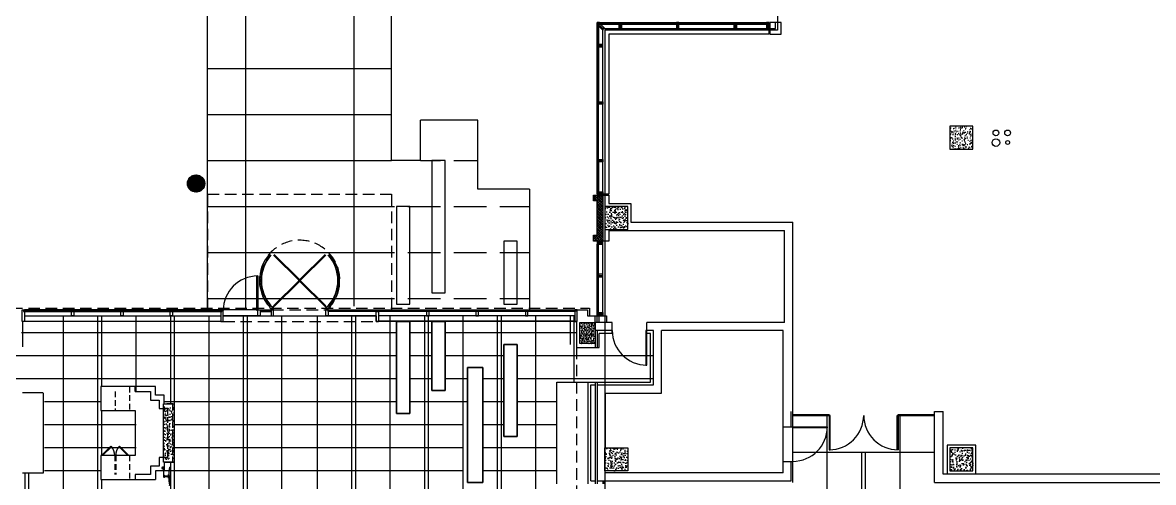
# Model space of a CAD drawing. Header units: inches. Extents: x -744 to 10613, y 1541 to 7685.
# Drawn here: x 5725 to 6904, y 5850 to 6330 of the extents above; entities that cross this region are included whole.
import ezdxf

# ---------------------------------------------------------------- set-up
doc = ezdxf.new("R2010")
doc.units = ezdxf.units.IN
doc.header["$LTSCALE"] = 96
doc.header["$MEASUREMENT"] = 0
doc.header["$PDSIZE"] = 1.5
doc.linetypes.add('HIDDEN', pattern=[0.375, 0.25, -0.125])
doc.linetypes.add('HIDDEN2', pattern=[0.1875, 0.125, -0.0625])
doc.layers.get('0').update_dxf_attribs({"linetype": 'CONTINUOUS'})
for name, color, linetype in [('0_sIDEWALK', 30, 'CONTINUOUS'), ('1', 3, 'CONTINUOUS'), ('A-0-Shade', 252, 'CONTINUOUS'), ('A-ADA BUTTONS', 1, 'CONTINUOUS'), ('A-Floor Pattern', 251, 'CONTINUOUS'), ('A-RM NAMES 96', 4, 'CONTINUOUS'), ('A-SEC DESK', 3, 'CONTINUOUS'), ('A-Shade', 254, 'CONTINUOUS'), ('A-TXT', 4, 'CONTINUOUS'), ('A_0_CONST', 11, 'CONTINUOUS'), ('A_0_CW_MTL', 3, 'CONTINUOUS'), ('A_1-8_COL', 7, 'CONTINUOUS'), ('A_1-8_COL_H', 6, 'CONTINUOUS'), ('A_1-8_CW_GLASS', 1, 'CONTINUOUS'), ('A_1-8_CW_GYP', 2, 'CONTINUOUS'), ('A_1-8_CW_MULL', 2, 'CONTINUOUS'), ('A_1-8_CW_SILL', 9, 'CONTINUOUS'), ('A_1-8_SLEEVE', 9, 'CONTINUOUS'), ('A_1_COL', 7, 'CONTINUOUS'), ('A_1_CW_GLASS', 1, 'CONTINUOUS'), ('A_1_CW_GYP', 2, 'CONTINUOUS'), ('A_1_CW_SLAB', 66, 'CONTINUOUS'), ('A_1_DR_PLN', 30, 'CONTINUOUS'), ('A_1_STOR_MULL', 2, 'CONTINUOUS'), ('A_1_WALL_IN', 2, 'CONTINUOUS'), ('A_2-FINE', 1, 'CONTINUOUS'), ('A_BSEBD HTR', 8, 'CONTINUOUS'), ('A_FURNITURE', 1, 'CONTINUOUS'), ('A_PLANTER', 3, 'CONTINUOUS'), ('COVERED WALK', 1, 'CONTINUOUS')]:
    doc.layers.add(name, color=color, linetype=linetype)

# ---------------------------------------------------------------- blocks, each defined once
blk = doc.blocks.new('MUL_1-8_EX2')
at = {"layer": 'A_0_CONST'}
blk.add_line((0, 0), (0, -6), dxfattribs=at)
at = {"layer": 'A_1-8_CW_MULL'}
blk.add_lwpolyline([(-1.25, -6), (-1.25, 0), (1.25, 0), (1.25, -0.5), (0.5, -0.5), (0.5, -1.5), (1.25, -1.5), (1.25, -6)], close=True, dxfattribs=at)
blk = doc.blocks.new('MUL_1-8_EX1')
at = {"layer": 'A_0_CONST'}
blk.add_line((0, 0), (0, -6), dxfattribs=at)
at = {"layer": 'A_1-8_CW_MULL'}
blk.add_lwpolyline([(0.5, -1.5), (1.25, -1.5), (1.25, -6), (-1.25, -6), (-1.25, -1.5), (-0.5, -1.5), (-0.5, -0.5), (-1.25, -0.5), (-1.25, 0), (1.25, 0), (1.25, -0.5), (0.5, -0.5)], close=True, dxfattribs=at)
blk = doc.blocks.new('MUL_1-8_EX4')
at = {"layer": 'A_0_CONST'}
blk.add_line((0, 0), (-6, -6), dxfattribs=at)
at = {"layer": 'A_1-8_CW_MULL'}
blk.add_lwpolyline([(0, 0), (-2.5, 0), (-2.5, -0.5), (-1.8, -0.5), (-1.8, -1.5), (-3.3, -1.5), (-7.8, -6), (-6, -6), (-6, -7.8), (-1.5, -3.3), (-1.5, -1.8), (-0.5, -1.8), (-0.5, -2.5), (0, -2.5)], close=True, dxfattribs=at)
blk = doc.blocks.new('COL_1-8_24X24')
at = {"layer": 'A_1-8_COL_H'}
h = blk.add_hatch(dxfattribs=at)
h.set_pattern_fill('AR-CONC,_I', color=256, style=2)
h.set_pattern_definition([(50, (-6180, -6718.462), (7.172602, -0.6275213), [0.75, -8.25]), (355, (-6180, -6718.462), (-1.3875133, 7.5219213), [0.6, -6.6]), (100.4514, (-6179.402, -6718.5144), (5.785094, 6.8943954), [0.637402, -7.011421]), (46.1842, (-6180, -6716.462), (10.6724105, -1.65519), [1.125, -12.375]), (96.6356, (-6179.111, -6716.6), (9.346627, 9.741179), [0.956103, -10.51713]), (351.1842, (-6180, -6716.462), (9.34662, 9.741186), [0.9, -9.9]), (21, (-6179, -6716.962), (5.9690705, -4.026189), [0.75, -8.25]), (326, (-6179, -6716.962), (2.4331533, 7.2515005), [0.6, -6.6]), (71.4514, (-6178.5026, -6717.2976), (8.4022263, 3.225305), [0.637402, -7.011421]), (37.5, (-6180, -6718.462), (0.12159855, 3.32893854), [0, -6.52, 0, -6.7, 0, -6.625]), (7.5, (-6180, -6718.462), (2.6306954, 3.9441171), [0, -3.82, 0, -6.37, 0, -2.525]), (327.5, (-6182.23, -6718.462), (5.3382244, -0.2255487), [0, -2.5, 0, -7.8, 0, -10.35]), (317.5, (-6183.23, -6718.462), (5.8318617, 1.0010498), [0, -3.25, 0, -5.18, 0, -7.35])])
h.paths.add_polyline_path([(-12, -12), (12, -12), (12, 12), (-12, 12)])
at = {"layer": 'A_0_CONST'}
blk.add_point((0, 0), dxfattribs=at)
at = {"layer": 'A_1-8_COL'}
blk.add_lwpolyline([(-12, -12), (12, -12), (12, 12), (-12, 12)], close=True, dxfattribs=at)
blk = doc.blocks.new('monitor arm and monitor')
at = {"layer": '1', "linetype": 'Continuous', "ltscale": 2}
for p, q in [((-0.7, -0.7), (-9.4, -0.7)), ((-9.4, -0.8), (-9.4, -0.7)), ((0.7, -0.8), (-9.4, -0.8)), ((-8, -0.8), (-9.4, -0.8)), ((-9.4, -5.8), (-9.4, -6.1)), ((-9.1, -1.6), (-9, -5.8)), ((-8.3, -1.6), (-8.4, -5.8)), ((-8, -5.8), (-8, -6.1)), ((-0.7, -0.7), (0.7, -0.7)), ((0.7, -0.7), (0.7, -0.8))]:
    blk.add_line(p, q, dxfattribs=at)
blk.add_lwpolyline([(-10.5, -6.1), (-6.9, -6.1), (-6.9, -6.4), (-10.5, -6.4)], close=True, dxfattribs=at)
for points in [[(-9.5, -5.8), (-7.8, -5.8)], [(-7.8, -6.1), (-9.5, -6.1)]]:
    blk.add_lwpolyline(points, dxfattribs=at)
for centre in [(0, 0), (-8.7, -1.6)]:
    blk.add_circle(centre, 0.438, dxfattribs=at)
for centre, radius, start, end in [((0, 0), 1, 314.7731, 225.2269), ((-8.7, -1.5), 1, 134.7731, 45.2269), ((-9.5, -6), 0.135, 91.0096, 268.9904), ((-8.7, -3.6), 0.737, 58.3624, 121.6376), ((-8.7, -4.5), 0.737, 60.4034, 119.5966), ((-8.7, -5.7), 0.737, 63.0904, 116.9096), ((-7.8, -6), 0.135, 271.0096, 88.9904)]:
    blk.add_arc(centre, radius, start, end, dxfattribs=at)
at = {"layer": 'A-SEC DESK', "linetype": 'Continuous'}
blk.add_line((-7.8, -7.5), (-18.2, -7.5), dxfattribs=at)
blk.add_lwpolyline([(0.7, -7, -0.414214), (0.8, -7.1), (0.8, -7.9, -0.414214), (0.7, -8), (-18, -8, -0.414214), (-18.2, -7.9), (-18.2, -7.1, -0.414214), (-18, -7)], format="xyb", dxfattribs=at)
blk.add_arc((-8.7, -79.6), 73.3, 82.6581, 97.3419, dxfattribs=at)

msp = doc.modelspace()

# ---------------------------------------------------------------- hatches: boundary and pattern name
at = {"linetype": 'Continuous'}
h = msp.add_hatch(dxfattribs=at)
h.set_pattern_fill('AR-CONC', color=6, scale=0.5, angle=540, style=0)
h.set_pattern_definition([(230, (60531.227, 43932.4945), (-3.58630091, 0.31376067), [0.375, -4.125]), (175, (60531.227, 43932.4945), (0.69375667, -3.76096067), [0.3, -3.3]), (280.4514, (60530.928, 43932.5206), (-2.8925469, -3.44719771), [0.31870095, -3.50571056]), (226.1842, (60531.227, 43931.4945), (-5.33620524, 0.82759507), [0.5625, -6.1875]), (276.6356, (60530.782, 43931.5634), (-4.67331353, -4.87058935), [0.47805144, -5.258565]), (171.1842, (60531.227, 43931.4945), (-4.67330973, -4.870593), [0.45, -4.95]), (201, (60530.727, 43931.7445), (-2.98453526, 2.01309445), [0.375, -4.125]), (146, (60530.727, 43931.7445), (-1.21657666, -3.62575023), [0.3, -3.3]), (251.4514, (60530.478, 43931.9122), (-4.20111314, -1.61265248), [0.31870095, -3.50571056]), (217.5, (60531.2269, 43932.4945), (-0.060799277, -1.66446927), [0, -3.26, 0, -3.35, 0, -3.3125]), (187.5, (60531.2269, 43932.4945), (-1.315347687, -1.97205856), [0, -1.91, 0, -3.185, 0, -1.2625]), (147.5, (60532.3419, 43932.4945), (-2.66911218, 0.11277436), [0, -1.25, 0, -3.9, 0, -5.175]), (137.5, (60532.8419, 43932.4945), (-2.91593085, -0.50052491), [0, -1.625, 0, -2.59, 0, -3.675])])
h.paths.add_polyline_path([(6306, 6017), (6322, 6017), (6322, 5995), (6306, 5995)])
at = {"layer": 'A-ADA BUTTONS', "linetype": 'Continuous'}
h = msp.add_hatch(dxfattribs=at)
h.set_pattern_fill('ANSI31', color=8, scale=5, angle=360, style=0)
edge = h.paths.add_edge_path()
edge.add_arc((5905.5, 6162), 9, 360, 720)
at = {"layer": 'A-SEC DESK', "linetype": 'Continuous'}
h = msp.add_hatch(dxfattribs=at)
h.set_pattern_fill('AR-CONC', color=251, angle=360, style=0)
h.set_pattern_definition([(50, (9e-12, 1e-11), (7.172602, -0.6275213), [0.75, -8.25]), (355, (9e-12, 1e-11), (-1.3875133, 7.5219213), [0.6, -6.6]), (100.4514, (0.598, -0.052), (5.785094, 6.8943954), [0.637402, -7.011421]), (46.1842, (9e-12, 2), (10.6724105, -1.65519), [1.125, -12.375]), (96.6356, (0.889, 1.862), (9.346627, 9.741179), [0.956103, -10.51713]), (351.1842, (9e-12, 2), (9.34662, 9.741186), [0.9, -9.9]), (21, (1, 1.5), (5.9690705, -4.026189), [0.75, -8.25]), (326, (1, 1.5), (2.433153, 7.2515005), [0.6, -6.6]), (71.4514, (1.4974, 1.1645), (8.402226, 3.225305), [0.637402, -7.011421]), (37.5, (9e-12, 1e-11), (0.12159855, 3.3289385), [0, -6.52, 0, -6.7, 0, -6.625]), (7.5, (9e-12, 1e-11), (2.6306954, 3.9441171), [0, -3.82, 0, -6.37, 0, -2.525]), (327.5, (-2.23, 1e-11), (5.3382244, -0.2255487), [0, -2.5, 0, -7.8, 0, -10.35]), (317.5, (-3.23, 1e-11), (5.8318617, 1.0010498), [0, -3.25, 0, -5.18, 0, -7.35])])
h.paths.add_polyline_path([(5882.6, 5929), (5872.1, 5929), (5872.1, 5927.5), (5881.1, 5927.5), (5881.1, 5901.5), (5882.6, 5901.5)])
h.paths.add_polyline_path([(5881.1, 5927.5), (5872.1, 5927.5), (5872.1, 5929), (5871.4, 5929), (5871.4, 5924), (5876.1, 5924), (5876.1, 5901.5), (5881.1, 5901.5)])
h.paths.add_polyline_path([(5876.1, 5924), (5871.4, 5924), (5871.4, 5901.5), (5876.1, 5901.5)], flags=16)
h.paths.add_polyline_path([(5876.1, 5901.5), (5871.4, 5901.5), (5871.4, 5878.9), (5876.1, 5878.9)])
h.paths.add_polyline_path([(5876.1, 5878.9), (5871.4, 5878.9), (5871.4, 5873.9), (5872.1, 5873.9), (5872.1, 5875.4), (5881.1, 5875.4), (5881.1, 5901.5), (5876.1, 5901.5)])
h.paths.add_polyline_path([(5882.6, 5901.5), (5881.1, 5901.5), (5881.1, 5875.4), (5872.1, 5875.4), (5872.1, 5873.9), (5882.6, 5873.9)])
at = {"layer": 'A-Shade', "linetype": 'Continuous'}
msp.add_hatch(color=256, dxfattribs=at).paths.add_polyline_path([(6320, 6102), (6320, 6108), (6324, 6108), (6324, 6144), (6320, 6144), (6320, 6150), (6330, 6150), (6330, 6102)])
at = {"layer": 'A_0_CW_MTL'}
h = msp.add_hatch(dxfattribs=at)
h.set_pattern_fill('BRASS', color=8, scale=9, angle=585, style=0)
h.set_pattern_definition([(315, (12770.8493, 2455.5197), (-1.59099026, -1.59099026), []), (315, (12770.0538, 2454.7242), (-1.59099026, -1.59099026), [1.125, -0.5625])])
h.paths.add_polyline_path([(6320, 6102), (6320, 6108), (6324, 6108), (6324, 6144), (6320, 6144), (6320, 6150), (6330, 6150), (6330, 6102)])

# ---------------------------------------------------------------- linework, layer by layer
for points in [[(5775.5, 6028.5), (5778, 6028.5), (5778, 6024), (5775.5, 6024), (5775.5, 6028.5)], [(5827, 6028.5), (5829.5, 6028.5), (5829.5, 6024), (5827, 6024), (5827, 6028.5)], [(5878.5, 6028.5), (5881, 6028.5), (5881, 6024), (5878.5, 6024), (5878.5, 6028.5)], [(6148.5, 6028.5), (6146, 6028.5), (6146, 6024), (6148.5, 6024), (6148.5, 6028.5)], [(6200, 6028.5), (6197.5, 6028.5), (6197.5, 6024), (6200, 6024), (6200, 6028.5)], [(6251.5, 6028.5), (6249, 6028.5), (6249, 6024), (6251.5, 6024), (6251.5, 6028.5)]]:
    msp.add_lwpolyline(points)
at = {"layer": '0_sIDEWALK'}
for p, q in [((5917.5, 6030), (5917.5, 6457.9)), ((6109.5, 6186), (6109.5, 6464.2)), ((6199.5, 6228), (6139.5, 6228)), ((6139.5, 6186), (6139.5, 6228)), ((6199.5, 6156), (6199.5, 6228)), ((6139.5, 6186), (6109.5, 6186)), ((6253.5, 6156), (6199.5, 6156)), ((6253.5, 6156), (6253.5, 6030))]:
    msp.add_line(p, q, dxfattribs=at)
at = {"layer": 'A-0-Shade', "color": 1, "linetype": 'Continuous'}
msp.add_lwpolyline([(5724.6, 5991.4), (5724.6, 5991.4), (5724.6, 5991.4), (5724.6, 5991.4), (5724.6, 6018.5), (5931.3, 6018.5), (5931.3, 6018), (5933.8, 6018), (5933.8, 6024), (6093.3, 6024), (6093.3, 6018), (6095.8, 6018), (6095.8, 6018.5), (6095.8, 6018), (6095.8, 6018.5), (6302.4, 6018.5), (6302.4, 5991.4)], dxfattribs=at)
for points in [[(6128.5, 5922), (6114.5, 5922), (6114.5, 6018), (6128.5, 6018)], [(6165.5, 5946), (6151.5, 5946), (6151.5, 6018), (6165.5, 6018)], [(6240.5, 5898), (6226.5, 5898), (6226.5, 5994), (6240.5, 5994)], [(6204.5, 5850), (6188.5, 5850), (6188.5, 5970), (6204.5, 5970)]]:
    msp.add_lwpolyline(points, close=True, dxfattribs=at)
at = {"layer": 'A-ADA BUTTONS', "linetype": 'Continuous'}
msp.add_circle((5905.5, 6162), 9, dxfattribs=at)
at = {"layer": 'A-Floor Pattern', "linetype": 'Continuous'}
for p, q in [((6070, 6455.8), (6070, 6034)), ((5957, 6452.1), (5957, 6030)), ((5917.5, 6282), (6109.5, 6282)), ((5917.5, 6234), (6109.5, 6234)), ((5917.5, 6186), (6109.5, 6186)), ((6139.5, 6186), (6160.5, 6186)), ((6174.5, 6186), (6199.5, 6186)), ((5917.5, 6138), (6112.5, 6138)), ((6126.5, 6138), (6160.5, 6138)), ((6174.5, 6138), (6208.5, 6138)), ((6222.5, 6138), (6253.5, 6138)), ((5917.5, 6090), (6112.5, 6090)), ((6126.5, 6090), (6160.5, 6090)), ((6174.5, 6090), (6208.5, 6090)), ((6222.5, 6090), (6253.5, 6090)), ((5917.5, 6042), (6112.5, 6042)), ((6126.5, 6042), (6160.5, 6042)), ((6174.5, 6042), (6208.5, 6042)), ((6222.5, 6042), (6253.5, 6042)), ((5969.8, 6030), (5933.8, 6030)), ((5972.3, 6030), (5984.5, 6030)), ((5767, 5676), (5767, 6024)), ((5803, 5676), (5803, 6024)), ((5807, 5950), (5807, 6024)), ((5843, 5945), (5843, 6024)), ((5879, 5932), (5879, 6024)), ((5883, 5874), (5883, 6024)), ((5919, 5879.9), (5919, 6024)), ((5969.8, 6024), (5933.8, 6024)), ((5955, 5676), (5955, 6024)), ((5959, 5676), (5959, 6024)), ((5972.3, 6024), (5984.5, 6024)), ((5995, 5676), (5995, 6024)), ((6032, 5676), (6032, 6024)), ((6068, 5671.5), (6068, 6024)), ((6072, 5676), (6072, 6024)), ((6108, 5676), (6108, 6024)), ((6144, 5671.5), (6144, 6024)), ((6148, 5676), (6148, 6024)), ((6184, 5676), (6184, 6024)), ((6220, 5970), (6220, 6024)), ((6224, 5676), (6224, 6024)), ((6260, 5676), (6260, 6024)), ((6300, 5954.8), (6300, 6024)), ((6114.5, 6006), (5723.5, 6006)), ((6151.5, 6006), (6128.5, 6006)), ((6302.4, 6006), (6165.5, 6006)), ((6114.5, 5982), (5675.8, 5982)), ((6151.5, 5982), (6128.5, 5982)), ((6226.5, 5982), (6165.5, 5982)), ((6220, 5671.5), (6220, 5982)), ((6382.6, 5982), (6240.5, 5982)), ((5883.5, 5958), (5647.4, 5958)), ((6114.5, 5958), (5883.5, 5958)), ((6151.5, 5958), (6128.5, 5958)), ((6188.5, 5958), (6165.5, 5958)), ((6226.5, 5958), (6204.5, 5958)), ((6382.6, 5958), (6240.5, 5958)), ((5806.1, 5934), (5747.5, 5934)), ((5807, 5878.1), (5807, 5925)), ((5883.5, 5934), (5872.1, 5934)), ((6114.5, 5934), (5883, 5934)), ((6188.5, 5934), (6128.5, 5934)), ((6226.5, 5934), (6204.5, 5934)), ((6281.8, 5934), (6240.5, 5934)), ((6564, 5676), (6564, 5920)), ((6640, 5676), (6640, 5920)), ((5843, 5910), (5747.5, 5910)), ((6184, 5910), (5883, 5910)), ((6226.5, 5910), (6204.5, 5910)), ((6281.8, 5910), (6240.5, 5910)), ((5843, 5886), (5747.5, 5886)), ((6184, 5886), (5883, 5886)), ((5919, 5676), (5919, 5879.9)), ((6281.8, 5886), (6204.5, 5886)), ((6528, 5881.5), (6676, 5881.5)), ((6600, 5676), (6600, 5881.4)), ((6604, 5676), (6604, 5881.5)), ((5879, 5676), (5879, 5871.1)), ((5883, 5671.5), (5883, 5874)), ((5727, 5676), (5727, 5859.6)), ((5731, 5671.5), (5731, 5859.6)), ((5806.1, 5862), (5747.5, 5862)), ((5807, 5676), (5807, 5853.1)), ((6184, 5862), (5863.1, 5862)), ((6281.8, 5862), (6204.5, 5862))]:
    msp.add_line(p, q, dxfattribs=at)
at = {"layer": 'A-RM NAMES 96', "linetype": 'Continuous'}
msp.add_line((6041.5, 6024), (6041.7, 6024), dxfattribs=at)
at = {"layer": 'A-SEC DESK', "color": 251, "linetype": 'HIDDEN', "ltscale": 0.25}
for p, q in [((5836.1, 5950), (5836.1, 5925)), ((5821.1, 5945), (5821.1, 5925)), ((5876.1, 5927), (5871.4, 5927)), ((5881.1, 5932), (5872.1, 5932)), ((5876.1, 5876.1), (5876.1, 5927)), ((5881.1, 5871.1), (5881.1, 5932)), ((5820.6, 5878.1), (5820.6, 5858.1)), ((5821.6, 5878.1), (5821.6, 5858.1)), ((5836.1, 5878.1), (5836.1, 5853.1)), ((5876.1, 5876.1), (5871.4, 5876.1)), ((5881.1, 5871.1), (5872.1, 5871.1))]:
    msp.add_line(p, q, dxfattribs=at)
at = {"layer": 'A-SEC DESK', "linetype": 'Continuous'}
for p, q in [((5842.1, 5945), (5842.1, 5950)), ((5842.1, 5945), (5858.1, 5945)), ((5858.1, 5945), (5858.1, 5936)), ((5858.1, 5936), (5867.1, 5936)), ((5867.1, 5936), (5867.1, 5927)), ((5867.1, 5927), (5871.4, 5927)), ((5871.4, 5871.1), (5871.4, 5932)), ((5871.4, 5932), (5882.6, 5932)), ((5882.6, 5932), (5882.6, 5871.1)), ((5806.9, 5878.1), (5816.6, 5887.9)), ((5807.9, 5878.1), (5817.1, 5887.3)), ((5816.6, 5887.9), (5817.1, 5887.3)), ((5825.6, 5887.9), (5825.1, 5887.3)), ((5834.3, 5878.1), (5825.1, 5887.3)), ((5835.4, 5878.1), (5825.6, 5887.9)), ((5871.4, 5876.1), (5867.1, 5876.1)), ((5867.1, 5876.1), (5867.1, 5867.1)), ((5867.1, 5867.1), (5858.1, 5867.1)), ((5858.1, 5867.1), (5858.1, 5858.1)), ((5882.6, 5871.1), (5871.4, 5871.1)), ((5882.6, 5871.1), (5882.6, 5871.1)), ((5842.1, 5858.1), (5842.1, 5853.1)), ((5858.1, 5858.1), (5842.1, 5858.1))]:
    msp.add_line(p, q, dxfattribs=at)
for points in [[(5806.1, 5950), (5806.1, 5925)], [(5863.1, 5950), (5806.1, 5950)], [(5872.1, 5932), (5872.1, 5941), (5863.1, 5941), (5863.1, 5950)], [(5806.1, 5925), (5842.1, 5925)], [(5842.1, 5925), (5842.1, 5878.1)], [(5806.1, 5878.1), (5806.1, 5853.1)], [(5842.1, 5878.1), (5806.1, 5878.1)], [(5872.1, 5871.1), (5872.1, 5862.1), (5863.1, 5862.1), (5863.1, 5853.1)], [(5806.1, 5853.1), (5863.1, 5853.1)]]:
    msp.add_lwpolyline(points, dxfattribs=at)
at = {"layer": 'A-SEC DESK', "linetype": 'HIDDEN'}
msp.add_lwpolyline([(5872.1, 5871.1), (5882.6, 5871.1)], dxfattribs=at)
at = {"layer": 'A-SEC DESK', "linetype": 'Continuous'}
for centre, start, end in [((5809, 5879), 355.8316, 45.8238), ((5833.2, 5879), 134.1762, 184.1684)]:
    msp.add_arc(centre, 11.6, start, end, dxfattribs=at)
at = {"layer": 'A-TXT', "color": 1, "linetype": 'Continuous'}
for p, q in [((6518, 5872), (6518, 5908)), ((6528, 5872), (6528, 5908))]:
    msp.add_line(p, q, dxfattribs=at)
at = {"layer": 'A_0_CW_MTL'}
msp.add_lwpolyline([(6320, 6102), (6320, 6108), (6324, 6108), (6324, 6144), (6320, 6144), (6320, 6150), (6330, 6150), (6330, 6102)], close=True, dxfattribs=at)
at = {"layer": 'A_1-8_CW_GLASS'}
for p, q in [((6324.5, 6307.3), (6324.5, 6327.5)), ((6325.5, 6326.7), (6325.5, 6307.3)), ((6346.7, 6329.5), (6326.5, 6329.5)), ((6327.3, 6328.5), (6346.7, 6328.5)), ((6349.2, 6329.5), (6406.7, 6329.5)), ((6349.2, 6328.5), (6406.7, 6328.5)), ((6409.2, 6329.5), (6466.7, 6329.5)), ((6409.2, 6328.5), (6466.7, 6328.5)), ((6500.7, 6329.5), (6469.2, 6329.5)), ((6469.2, 6328.5), (6500.7, 6328.5)), ((6324.5, 6304.8), (6324.5, 6247.3)), ((6325.5, 6304.8), (6325.5, 6247.3)), ((6324.5, 6187.3), (6324.5, 6244.8)), ((6325.5, 6187.3), (6325.5, 6244.8)), ((6324.5, 6153.3), (6324.5, 6184.8)), ((6325.5, 6184.8), (6325.5, 6153.3)), ((6324.5, 6098.8), (6324.5, 6067.2)), ((6325.5, 6067.2), (6325.5, 6098.8)), ((6324.5, 6064.7), (6324.5, 6026.5)), ((6325.5, 6027.3), (6325.5, 6064.7))]:
    msp.add_line(p, q, dxfattribs=at)
at = {"layer": 'A_1-8_CW_GYP'}
for p, q in [((6324, 6150), (6330, 6150)), ((6324, 6150), (6330, 6150)), ((6332.2, 5943.3), (6332.2, 5886)), ((6676, 5850), (6676, 5924)), ((6676, 5924), (6684.8, 5924)), ((6684.8, 5858.8), (6684.8, 5924)), ((6518, 5908), (6528, 5908)), ((6518, 5872), (6528, 5872)), ((6332.2, 5860), (6332.2, 5862)), ((6518, 5860), (6332.2, 5860))]:
    msp.add_line(p, q, dxfattribs=at)
for points in [[(6330, 6150), (6336, 6150), (6336, 6141), (6359, 6141), (6359, 6121.5)], [(6336, 6113), (6336, 6102), (6330, 6102)], [(6302.5, 6018), (6302.5, 5990.8), (6326.1, 5990.8), (6326.1, 6005.5)]]:
    msp.add_lwpolyline(points, dxfattribs=at)
at = {"layer": 'A_1-8_CW_MULL'}
for p, q in [((6324, 6024), (6333.6, 6024)), ((6325.8, 6024), (6325.8, 6017)), ((6333.6, 6024), (6333.6, 6017))]:
    msp.add_line(p, q, dxfattribs=at)
for points in [[(6504, 6324), (6510, 6324), (6510, 6330), (6504, 6330)], [(5724, 6018), (5724, 6030), (5726.5, 6030), (5726.5, 6029.5), (5725.6, 6029.5), (5725.6, 6028.5), (5726.5, 6028.5), (5726.5, 6018)], [(6303, 6018), (6303, 6030), (6300.5, 6030), (6300.5, 6029.5), (6301.4, 6029.5), (6301.4, 6028.5), (6300.5, 6028.5), (6300.5, 6018)]]:
    msp.add_lwpolyline(points, close=True, dxfattribs=at)
for points in [[(6303, 6030), (6314, 6030), (6314, 6024)], [(6314, 6024), (6314, 6024), (6324, 6024)]]:
    msp.add_lwpolyline(points, dxfattribs=at)
at = {"layer": 'A_1-8_CW_SILL'}
for p, q in [((6324, 6027.3), (6324, 6098.8)), ((6330, 6027.1), (6330, 6098.8)), ((5931.6, 6030), (5726.5, 6030)), ((6042.8, 6030), (6300.5, 6030)), ((5726.5, 6024), (5931.3, 6024)), ((6093.3, 6024), (6042.6, 6024)), ((6300.5, 6024), (6095.8, 6024))]:
    msp.add_line(p, q, dxfattribs=at)
for points in [[(6324, 6153.3), (6324, 6330), (6500.7, 6330)], [(6503.2, 6324), (6503.2, 6318), (6336, 6318), (6336, 6150.8), (6330, 6150.8)], [(6330, 6153.3), (6330, 6324), (6500.7, 6324)], [(6504, 6324), (6504, 6318), (6516, 6318), (6516, 6330), (6510, 6330)]]:
    msp.add_lwpolyline(points, dxfattribs=at)
at = {"layer": 'A_1-8_SLEEVE'}
for centre, radius in [((6740, 6214.8), 3), ((6752.2, 6214.8), 3), ((6740, 6204.8), 4), ((6752.2, 6204.8), 2)]:
    msp.add_circle(centre, radius, dxfattribs=at)
at = {"layer": 'A_1_COL'}
msp.add_lwpolyline([(6322, 6017), (6322, 5995), (6306, 5995), (6306, 6017), (6322, 6017)], dxfattribs=at)
at = {"layer": 'A_1_CW_GLASS'}
for p, q in [((6528, 5921), (6566, 5921)), ((6528, 5920), (6566, 5920)), ((6566, 5920), (6566, 5921)), ((6638, 5920), (6638, 5921)), ((6638, 5921), (6676, 5921)), ((6638, 5920), (6676, 5920))]:
    msp.add_line(p, q, dxfattribs=at)
for points in [[(5776.6, 6028.5), (5776.6, 6029.5), (5725.6, 6029.5), (5725.6, 6028.5), (5776.6, 6028.5)], [(5828.1, 6028.5), (5828.1, 6029.5), (5776.9, 6029.5), (5776.9, 6028.5), (5828.1, 6028.5)], [(5879.6, 6028.5), (5879.6, 6029.5), (5828.4, 6029.5), (5828.4, 6028.5), (5879.6, 6028.5)], [(5932.4, 6028.5), (5932.4, 6029.5), (5879.9, 6029.5), (5879.9, 6028.5), (5932.4, 6028.5)], [(5983.8, 6028.5), (5983.8, 6029.5), (5972.3, 6029.5)], [(5972.3, 6028.5), (5983.8, 6028.5)], [(6043.3, 6028.5), (6043.3, 6029.5), (6094.4, 6029.5), (6094.4, 6028.5), (6043.3, 6028.5)], [(6094.6, 6028.5), (6094.6, 6029.5), (6147.1, 6029.5), (6147.1, 6028.5), (6094.6, 6028.5)], [(6147.4, 6028.5), (6147.4, 6029.5), (6198.6, 6029.5), (6198.6, 6028.5), (6147.4, 6028.5)], [(6198.9, 6028.5), (6198.9, 6029.5), (6250.1, 6029.5), (6250.1, 6028.5), (6198.9, 6028.5)], [(6250.4, 6028.5), (6250.4, 6029.5), (6301.4, 6029.5), (6301.4, 6028.5), (6250.4, 6028.5)]]:
    msp.add_lwpolyline(points, dxfattribs=at)
at = {"layer": 'A_1_CW_GYP'}
msp.add_lwpolyline([(6689, 5859), (6719, 5859), (6719, 5889), (6689, 5889)], close=True, dxfattribs=at)
at = {"layer": 'A_1_CW_SLAB'}
msp.add_lwpolyline([(6692, 6502), (6512, 6502), (6512, 6322), (6332, 6322), (6332, 5678), (6512, 5678), (6512, 5498), (6692, 5498)], dxfattribs=at)
at = {"layer": 'A_1_DR_PLN', "color": 4, "linetype": 'Continuous'}
for p, q in [((5987, 6087.9), (6013.3, 6061.7)), ((6040, 6087.9), (6013.7, 6061.7)), ((5986.3, 6087.2), (6012.6, 6061)), ((6040.7, 6087.2), (6014.4, 6061)), ((5986.3, 6034.5), (6012.6, 6060.6)), ((5987, 6033.8), (6013.3, 6059.9)), ((6011.3, 6062.3), (6012, 6063)), ((6011.3, 6059.4), (6012, 6058.6)), ((6012.6, 6061), (6013.3, 6061.7)), ((6012.6, 6060.6), (6013.3, 6059.9)), ((6014.4, 6061), (6013.7, 6061.7)), ((6014.4, 6060.6), (6013.7, 6059.9)), ((6040, 6033.8), (6013.7, 6059.9)), ((6040.7, 6034.5), (6014.4, 6060.6)), ((6015.7, 6062.3), (6015, 6063)), ((6015.7, 6059.4), (6015, 6058.6))]:
    msp.add_line(p, q, dxfattribs=at)
at = {"layer": 'A_1_DR_PLN', "color": 1, "linetype": 'Continuous'}
for p, q in [((5988, 6085.9), (6011.6, 6062.6)), ((5988.2, 6086.1), (6011.8, 6062.7)), ((6038.8, 6086.1), (6015.2, 6062.7)), ((6039, 6085.9), (6015.4, 6062.6)), ((5988, 6035.7), (6011.6, 6059.1)), ((5988.2, 6035.6), (6011.8, 6058.9)), ((6038.8, 6035.6), (6015.2, 6058.9)), ((6039, 6035.7), (6015.4, 6059.1)), ((5986.5, 6034.2), (5986.5, 6034.2)), ((6040.5, 6034.2), (6040.5, 6034.2))]:
    msp.add_line(p, q, dxfattribs=at)
at = {"layer": 'A_1_DR_PLN', "color": 2, "linetype": 'Continuous'}
for p, q in [((5983.6, 6034.4), (5982.2, 6033.1)), ((5984.8, 6030.4), (5984.8, 6030)), ((5986.3, 6030), (5986.3, 6030.4)), ((6040.8, 6030), (6040.8, 6030.4)), ((6042.3, 6030.4), (6042.3, 6030)), ((6043.4, 6034.4), (6044.8, 6033.1))]:
    msp.add_line(p, q, dxfattribs=at)
at = {"layer": 'A_1_DR_PLN', "color": 1, "linetype": 'HIDDEN2'}
for p, q in [((5984.8, 6030), (6042.3, 6030)), ((5933.8, 6018), (6093.3, 6018))]:
    msp.add_line(p, q, dxfattribs=at)
at = {"layer": 'A_1_DR_PLN'}
for points in [[(5969.8, 6065.5), (5969.8, 6029.5), (5968.8, 6029.5), (5968.8, 6065.5)], [(6375.6, 5972.5), (6375.6, 6008.5), (6374.6, 6008.5), (6374.6, 5972.5)], [(6566, 5884), (6567, 5884), (6567, 5920), (6566, 5920)], [(6638, 5884), (6637, 5884), (6637, 5920), (6638, 5920)], [(6564, 5908), (6564, 5907), (6528, 5907), (6528, 5908)]]:
    msp.add_lwpolyline(points, close=True, dxfattribs=at)
msp.add_lwpolyline([(5969.8, 6030), (5969.8, 6030), (5972.3, 6030), (5972.3, 6029.5), (5972.3, 6029.5), (5972.3, 6028.5), (5972.3, 6028.5), (5972.3, 6024), (5969.8, 6024), (5969.8, 6030)], dxfattribs=at)
at = {"layer": 'A_1_DR_PLN', "color": 4, "linetype": 'Continuous'}
msp.add_circle((6013.5, 6060.8), 0.75, dxfattribs=at)
at = {"layer": 'A_1_DR_PLN', "color": 8, "linetype": 'HIDDEN2'}
msp.add_arc((6013.5, 6060.8), 42, 313.1982, 226.8018, dxfattribs=at)
at = {"layer": 'A_1_DR_PLN', "color": 8, "linetype": 'Continuous'}
for start, end in [(138.3732, 221.5031), (318.4969, 41.6268)]:
    msp.add_arc((6013.5, 6060.8), 41.7, start, end, dxfattribs=at)
at = {"layer": 'A_1_DR_PLN', "color": 1, "linetype": 'Continuous'}
for centre, radius, start, end in [((6013.5, 6060.8), 40.4, 138.4286, 221.4417), ((6013.5, 6060.8), 40.4, 318.5583, 41.5714), ((6013.5, 6060.8), 39.9, 138.4534, 221.4141), ((6013.5, 6060.8), 39.9, 318.5859, 41.5466), ((5987.4, 6032.7), 1.61, 117.863, 205.3048), ((5987.9, 6032.3), 2.03, 123.761, 186.748), ((6039.1, 6032.3), 2.03, 353.252, 56.239), ((6039.6, 6032.7), 1.61, 334.6952, 62.137)]:
    msp.add_arc(centre, radius, start, end, dxfattribs=at)
at = {"layer": 'A_1_DR_PLN', "color": 4, "linetype": 'Continuous'}
for centre, radius, start, end in [((6015, 6059.3), 37.9, 134.4829, 135.9957), ((6012, 6059.3), 37.9, 44.0043, 45.5171), ((6015, 6062.3), 40, 224.0445, 225.4769), ((6015, 6062.3), 37.9, 224.0043, 225.5171), ((6012, 6062.3), 37.9, 314.4829, 315.9578), ((6012, 6062.3), 40, 314.5231, 315.9175)]:
    msp.add_arc(centre, radius, start, end, dxfattribs=at)
at = {"layer": 'A_1_DR_PLN'}
for centre, start, end in [((5969.8, 6029.5), 90, 180), ((6375.6, 6008.5), 180, 270), ((6566, 5920), 270, 0), ((6638, 5920), 180, 270), ((6528, 5908), 270, 0)]:
    msp.add_arc(centre, 36, start, end, dxfattribs=at)
at = {"layer": 'A_1_DR_PLN', "linetype": 'Continuous'}
for centre, start, end in [((6013.5, 6061.6), 146.1881, 146.2199), ((6013.5, 6060), 213.7801, 213.8119), ((6013.5, 6061.6), 33.7801, 33.8119), ((6013.5, 6060), 326.1881, 326.2199)]:
    msp.add_arc(centre, 2.62, start, end, dxfattribs=at)
at = {"layer": 'A_1_DR_PLN', "color": 2, "linetype": 'Continuous'}
for centre, radius, start, end in [((7489.3, 7426.4), 2052.5, 222.753, 222.8564), ((6013.5, 6060.8), 39.9, 221.4175, 225.0001), ((5983.3, 6030.4), 2.96, 359.6321, 47.1202), ((6043.7, 6030.4), 2.96, 132.8798, 180.3679), ((6013.5, 6060.8), 39.9, 314.9999, 318.5825), ((4537.7, 7426.4), 2052.5, 317.1436, 317.247)]:
    msp.add_arc(centre, radius, start, end, dxfattribs=at)
at = {"layer": 'A_1_STOR_MULL'}
for points in [[(5931.3, 6029.5), (5932.4, 6029.5), (5932.4, 6028.5), (5931.3, 6028.5), (5931.3, 6028.5), (5931.3, 6018), (5933.8, 6018), (5933.8, 6028.5), (5933.8, 6030), (5931.3, 6030), (5931.3, 6029.5)], [(6093.3, 6028.5), (6094.4, 6028.5), (6094.4, 6029.5), (6093.3, 6029.5), (6093.3, 6030), (6095.8, 6030), (6095.8, 6029.5), (6094.6, 6029.5), (6094.6, 6028.5), (6095.8, 6028.5), (6095.8, 6028.5), (6095.8, 6018), (6093.3, 6018)]]:
    msp.add_lwpolyline(points, close=True, dxfattribs=at)
for points in [[(5986.3, 6030), (5986.3, 6030), (5983.8, 6030), (5983.8, 6029.5), (5983.8, 6029.5), (5983.8, 6028.5), (5983.8, 6028.5), (5983.8, 6024), (5986.3, 6024), (5986.3, 6030)], [(6040.8, 6029.5), (6040.8, 6030), (6043.3, 6030), (6043.3, 6029.5), (6043.3, 6029.5), (6043.3, 6028.5), (6043.3, 6028.5), (6043.3, 6024), (6040.8, 6024), (6040.8, 6029.5)]]:
    msp.add_lwpolyline(points, dxfattribs=at)
at = {"layer": 'A_1_WALL_IN'}
for p, q in [((6336, 6113), (6519.5, 6113)), ((6359, 6121.5), (6528, 6121.5)), ((6519.5, 6017), (6519.5, 6113)), ((6528, 6007), (6528, 6121.5)), ((6528, 6007), (6528, 6045.2)), ((6322, 6017), (6322, 6024)), ((6339.6, 6017), (6322, 6017)), ((6324, 6017), (6324, 6024)), ((6339.6, 6005.5), (6339.6, 6016.9)), ((6519.5, 6017), (6375.6, 6017)), ((6375.6, 6005.5), (6375.6, 6016.9)), ((6339.6, 6005.5), (6326.1, 6005.5)), ((6379.6, 6005.5), (6375.6, 6005.5)), ((6379.6, 5954.8), (6379.6, 6005.5)), ((6518, 6008.5), (6391.1, 6008.5)), ((6391.1, 5943.3), (6391.1, 6008.5)), ((6518, 5908), (6518, 6008.5)), ((6528, 5908), (6528, 6007)), ((6314.5, 5954.8), (6379.6, 5954.8)), ((6314.5, 5848.5), (6314.5, 5954.8)), ((6332.2, 5943.3), (6391.1, 5943.3)), ((6518, 5860), (6518, 5872)), ((6528, 5850), (6528, 5872)), ((6684.7, 5858.8), (6914.8, 5858.8)), ((6331.1, 5850.5), (6330, 5850.5)), ((6330, 5850.5), (6330, 5848.5)), ((6331.1, 5848.5), (6331.1, 5850.5)), ((6676, 5850), (6926, 5850))]:
    msp.add_line(p, q, dxfattribs=at)
at = {"layer": 'A_1_WALL_IN', "color": 8}
for p, q in [((6326.1, 6008.5), (6322, 6008.5)), ((6339.6, 6008.5), (6326.1, 6008.5)), ((6382.6, 6008.5), (6375.6, 6008.5)), ((6382.6, 5951.8), (6382.6, 6008.5)), ((6317.5, 5851.5), (6317.5, 5951.8)), ((6317.5, 5951.8), (6322, 5951.8)), ((6324, 5951.8), (6382.6, 5951.8)), ((6526.5, 5908), (6526.5, 5924)), ((6526.5, 5851.5), (6526.5, 5872)), ((6317.5, 5851.5), (6322, 5851.5)), ((6324, 5851.5), (6371.5, 5851.5)), ((6371.5, 5851.5), (6526.5, 5851.5))]:
    msp.add_line(p, q, dxfattribs=at)
for points in [[(6324, 6008.5), (6324, 6008.5), (6324, 5990.8)], [(6322, 5995), (6322, 5990.8)], [(6322, 5954.8), (6322, 5848.5)], [(6324, 5954.8), (6324, 5848.5)]]:
    msp.add_lwpolyline(points, dxfattribs=at)
at = {"layer": 'A_2-FINE', "linetype": 'HIDDEN2'}
msp.add_line((6302.5, 5990.8), (6302.5, 5708.6), dxfattribs=at)
msp.add_lwpolyline([(5712.5, 6024), (5712.5, 6032), (6316, 6032), (6316, 6024)], dxfattribs=at)
at = {"layer": 'A_BSEBD HTR'}
for p, q in [((5726.5, 6018.5), (5931.3, 6018.5)), ((6300.5, 6018.5), (6095.8, 6018.5))]:
    msp.add_line(p, q, dxfattribs=at)
at = {"layer": 'A_FURNITURE', "linetype": 'Continuous'}
msp.add_line((6296, 5994), (6296, 6024), dxfattribs=at)
at = {"layer": 'A_PLANTER', "linetype": 'Continuous'}
for p, q in [((5746, 5943.6), (5724.5, 5943.6)), ((5746, 5943.3), (5746, 5859.6)), ((5746, 5859.6), (5724.5, 5859.6))]:
    msp.add_line(p, q, dxfattribs=at)
for points in [[(6151.5, 6048), (6165.5, 6048), (6165.5, 6186), (6151.5, 6186), (6151.5, 6048)], [(6114.5, 6036), (6128.5, 6036), (6128.5, 6138), (6114.5, 6138), (6114.5, 6036)], [(6226.5, 6036), (6240.5, 6036), (6240.5, 6102), (6226.5, 6102), (6226.5, 6036)], [(6114.5, 5922), (6128.5, 5922), (6128.5, 6018), (6114.5, 6018), (6114.5, 5922)], [(6151.5, 5946), (6165.5, 5946), (6165.5, 6018), (6151.5, 6018), (6151.5, 5946)], [(6226.5, 5898), (6240.5, 5898), (6240.5, 5994), (6226.5, 5994), (6226.5, 5898)], [(6188.5, 5850), (6204.5, 5850), (6204.5, 5970), (6188.5, 5970), (6188.5, 5850)], [(6281.8, 5848.5), (6281.8, 5954.8), (6314.5, 5954.8)]]:
    msp.add_lwpolyline(points, dxfattribs=at)
at = {"layer": 'COVERED WALK', "linetype": 'HIDDEN2'}
for p, q in [((5917.5, 6150.8), (6109.5, 6150.8)), ((5917.5, 6150.8), (5917.5, 6030)), ((6109.5, 6150.8), (6109.5, 6030))]:
    msp.add_line(p, q, dxfattribs=at)

# ---------------------------------------------------------------- block references
at = {"xscale": -1}
for name, p in [('MUL_1-8_EX4', (6324, 6330)), ('MUL_1-8_EX1', (6408, 6330)), ('MUL_1-8_EX2', (6502, 6330))]:
    msp.add_blockref(name, p, dxfattribs=at)
for name, p, rotation in [('MUL_1-8_EX4', (6324, 6330), 89.99999999999999), ('MUL_1-8_EX1', (6324, 6246), 89.99999999999999), ('MUL_1-8_EX1', (6324, 6186), 89.99999999999999), ('MUL_1-8_EX2', (6324, 6152), 89.99999999999999), ('COL_1-8_24X24', (6344, 6126), 89.99999999999999), ('MUL_1-8_EX2', (6324, 6026), 89.99999999999999), ('COL_1-8_24X24', (6704, 5874), 270)]:
    msp.add_blockref(name, p, dxfattribs=dict(rotation=rotation))
for name, p in [('MUL_1-8_EX1', (6348, 6330)), ('MUL_1-8_EX1', (6468, 6330)), ('COL_1-8_24X24', (6704, 6210))]:
    msp.add_blockref(name, p)
at = {"xscale": -1, "rotation": 90}
for name, p in [('MUL_1-8_EX1', (6324, 6306)), ('MUL_1-8_EX2', (6324, 6100)), ('MUL_1-8_EX1', (6324, 6066)), ('COL_1-8_24X24', (6344, 5874))]:
    msp.add_blockref(name, p, dxfattribs=at)
at = {"layer": 'A-ADA BUTTONS', "linetype": 'Continuous', "rotation": 89.99999999999999}
msp.add_blockref('monitor arm and monitor', (5870.7, 5865.1), dxfattribs=at)

doc.saveas('drawing.dxf')
